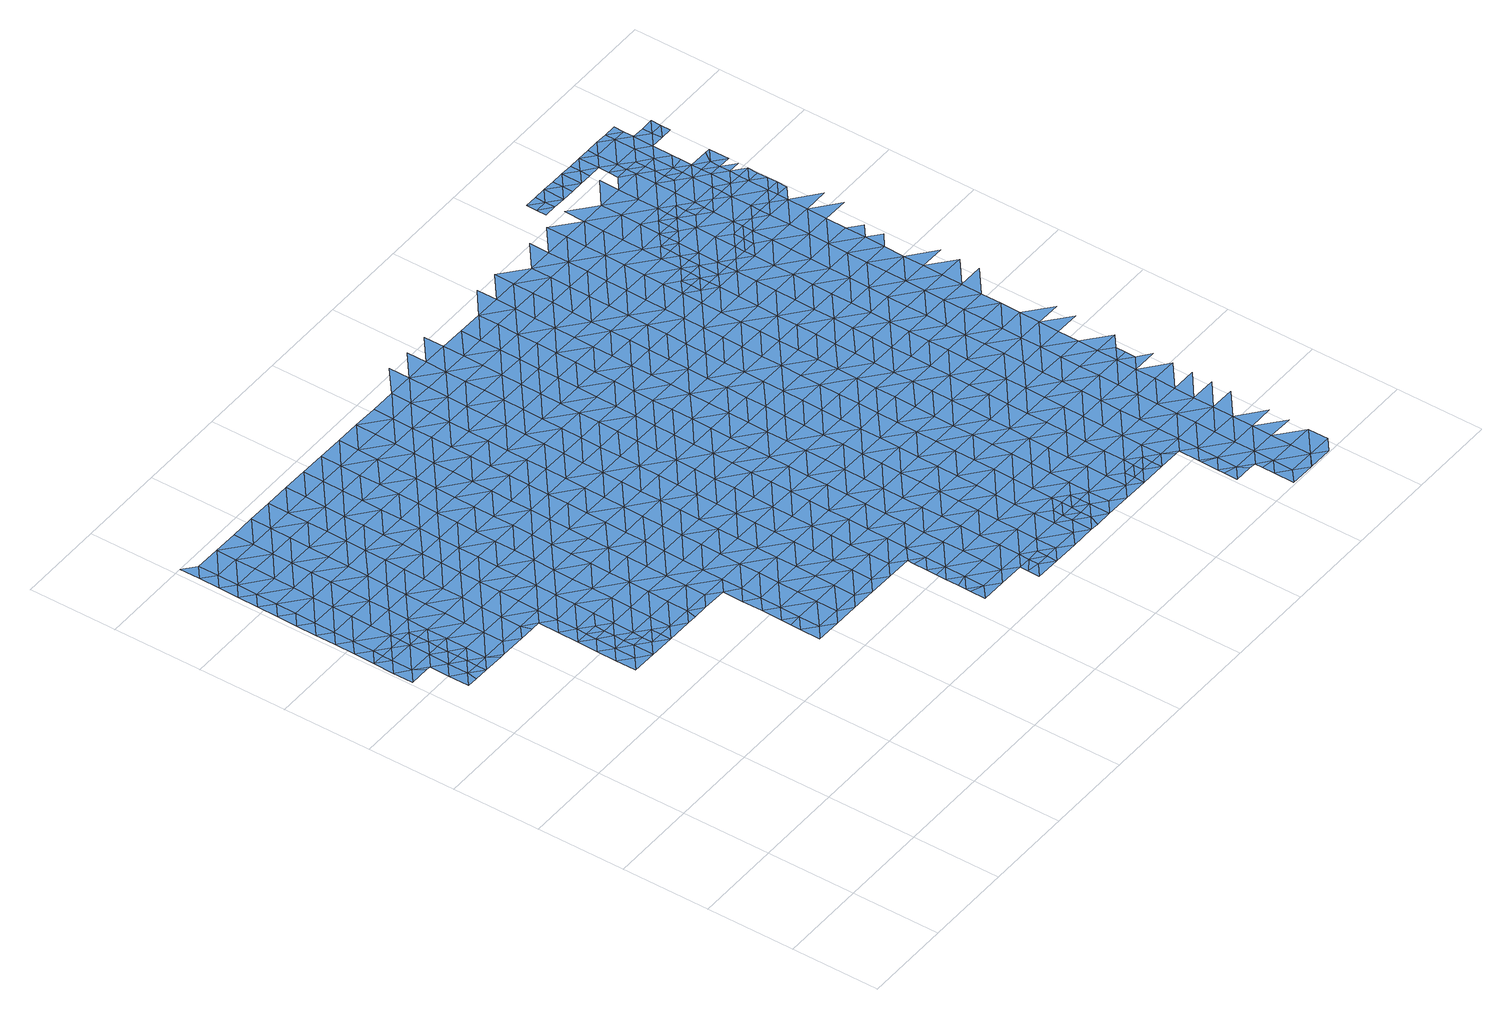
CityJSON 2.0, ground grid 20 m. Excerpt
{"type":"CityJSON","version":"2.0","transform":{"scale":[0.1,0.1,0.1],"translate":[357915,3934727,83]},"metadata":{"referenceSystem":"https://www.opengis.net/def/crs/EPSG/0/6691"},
"CityObjects":{
"waterbody1":{"type":"WaterBody","attributes":{"name":"9","class":"1140","function":"1","WaterBodyRiverFloodingRiskAttribute.description":"5","WaterBodyRiverFloodingRiskAttribute.rankOrg":"2","WaterBodyRiverFloodingRiskAttribute.adminType":"2","WaterBodyRiverFloodingRiskAttribute.scale":"L1"},"geometry":[{"type":"MultiSurface","lod":"1","boundaries":[[[0,1,2]],[[1,3,2]],[[4,0,2]],[[5,0,4]],[[3,6,2]],[[5,7,8]],[[5,4,7]],[[9,4,2]],[[10,11,8]],[[10,8,7]],[[2,6,9]],[[12,13,14]],[[12,15,13]],[[9,16,4]],[[4,17,7]],[[18,11,19]],[[6,20,9]],[[11,10,19]],[[15,21,13]],[[22,23,18]],[[24,25,26]],[[19,22,18]],[[24,14,25]],[[14,13,25]],[[20,27,9]],[[17,4,16]],[[25,28,26]],[[29,19,10]],[[30,13,21]],[[22,31,23]],[[32,26,28]],[[10,7,33]],[[34,32,28]],[[35,23,31]],[[33,7,17]],[[36,25,13]],[[37,16,9]],[[38,13,30]],[[31,39,35]],[[40,34,41]],[[34,28,41]],[[27,40,41]],[[38,36,13]],[[42,35,39]],[[9,27,43]],[[22,19,29]],[[44,17,16]],[[10,33,29]],[[22,45,31]],[[39,46,42]],[[27,41,43]],[[28,25,36]],[[37,9,43]],[[47,42,46]],[[30,48,38]],[[31,49,39]],[[46,50,47]],[[22,29,45]],[[41,28,51]],[[44,16,37]],[[52,47,50]],[[33,17,44]],[[28,36,51]],[[31,45,49]],[[43,41,53]],[[54,36,38]],[[53,41,51]],[[55,37,43]],[[56,38,48]],[[33,44,57]],[[29,33,58]],[[29,59,45]],[[39,49,60]],[[46,39,61]],[[56,54,38]],[[58,33,57]],[[62,51,36]],[[63,43,53]],[[64,44,37]],[[65,56,48]],[[39,60,61]],[[45,66,49]],[[50,46,67]],[[55,43,63]],[[68,53,51]],[[67,46,61]],[[69,57,44]],[[29,58,59]],[[49,70,60]],[[62,36,54]],[[71,72,73]],[[74,56,65]],[[68,63,53]],[[64,37,55]],[[66,70,49]],[[70,61,60]],[[45,59,66]],[[73,75,71]],[[76,54,56]],[[68,51,62]],[[74,76,56]],[[77,55,63]],[[69,44,64]],[[58,57,69]],[[74,72,78]],[[79,80,81]],[[72,71,78]],[[75,82,71]],[[78,76,74]],[[59,58,83]],[[84,62,54]],[[77,63,68]],[[67,61,85]],[[86,64,55]],[[83,58,69]],[[85,61,70]],[[87,80,88]],[[80,79,88]],[[89,86,55]],[[90,54,76]],[[66,59,91]],[[92,68,62]],[[89,55,77]],[[93,69,64]],[[94,87,88]],[[95,87,94]],[[96,67,85]],[[82,95,94]],[[59,83,91]],[[79,97,88]],[[91,98,66]],[[66,99,70]],[[84,54,90]],[[71,82,100]],[[86,93,64]],[[101,76,78]],[[102,77,68]],[[78,71,103]],[[104,83,69]],[[82,94,100]],[[70,105,85]],[[103,71,100]],[[97,106,88]],[[92,62,84]],[[107,90,76]],[[108,109,97]],[[88,110,94]],[[99,105,70]],[[111,89,77]],[[108,112,109]],[[113,91,83]],[[66,98,99]],[[106,110,88]],[[85,114,96]],[[101,78,103]],[[109,106,97]],[[102,68,92]],[[104,69,93]],[[94,115,100]],[[105,114,85]],[[116,86,89]],[[109,112,117]],[[115,103,100]],[[107,76,101]],[[84,90,107]],[[111,77,102]],[[113,83,104]],[[98,91,113]],[[113,118,98]],[[98,119,99]],[[115,94,110]],[[120,101,103]],[[92,84,121]],[[116,89,111]],[[93,86,116]],[[121,84,107]],[[122,109,117]],[[109,123,106]],[[124,102,92]],[[115,120,103]],[[125,122,117]],[[104,93,126]],[[127,107,101]],[[128,92,121]],[[119,98,118]],[[106,129,110]],[[105,99,119]],[[130,111,102]],[[126,93,116]],[[120,131,101]],[[132,113,104]],[[119,133,105]],[[109,122,123]],[[124,92,128]],[[133,134,105]],[[135,116,111]],[[136,104,126]],[[125,137,122]],[[113,138,118]],[[139,120,115]],[[114,105,134]],[[127,101,131]],[[127,140,107]],[[106,123,129]],[[132,104,136]],[[102,124,130]],[[115,110,139]],[[141,126,116]],[[121,107,140]],[[118,142,119]],[[137,143,122]],[[128,121,140]],[[110,129,139]],[[138,113,132]],[[122,144,123]],[[145,124,128]],[[146,147,148]],[[111,130,135]],[[126,141,136]],[[149,150,146]],[[147,151,148]],[[145,130,124]],[[149,146,148]],[[142,118,138]],[[133,119,142]],[[120,139,152]],[[116,135,141]],[[131,120,153]],[[154,132,136]],[[155,150,149]],[[128,140,156]],[[157,143,137]],[[158,159,155]],[[129,123,144]],[[142,160,133]],[[127,131,153]],[[122,143,144]],[[145,128,156]],[[129,161,139]],[[120,152,153]],[[158,155,149]],[[144,161,129]],[[160,162,133]],[[163,135,130]],[[164,136,141]],[[132,154,138]],[[151,165,148]],[[166,167,159]],[[134,133,162]],[[168,169,127]],[[148,170,149]],[[171,152,139]],[[168,127,153]],[[166,159,158]],[[172,130,145]],[[173,141,135]],[[136,164,154]],[[140,127,169]],[[170,158,149]],[[154,174,138]],[[138,175,142]],[[176,157,167]],[[169,177,140]],[[143,178,144]],[[163,130,172]],[[176,167,166]],[[139,161,179]],[[152,180,153]],[[181,165,151]],[[156,140,177]],[[182,161,144]],[[148,165,170]],[[142,183,160]],[[143,157,178]],[[171,180,152]],[[177,184,156]],[[184,172,145]],[[139,179,171]],[[170,185,158]],[[173,135,163]],[[158,186,166]],[[153,180,168]],[[178,182,144]],[[175,138,174]],[[145,156,184]],[[157,176,178]],[[185,186,158]],[[164,141,187]],[[164,188,154]],[[160,189,162]],[[166,190,176]],[[188,174,154]],[[182,191,161]],[[183,142,175]],[[141,173,187]],[[180,192,168]],[[186,190,166]],[[181,193,165]],[[169,168,192]],[[165,194,170]],[[195,173,163]],[[188,164,187]],[[176,196,178]],[[179,161,197]],[[189,160,183]],[[192,198,169]],[[169,199,177]],[[200,175,174]],[[172,184,201]],[[194,185,170]],[[163,172,195]],[[190,196,176]],[[197,161,191]],[[198,199,169]],[[178,196,182]],[[195,172,201]],[[202,200,174]],[[203,184,177]],[[171,179,204]],[[205,193,181]],[[206,183,175]],[[207,186,185]],[[173,208,187]],[[174,188,202]],[[165,193,194]],[[180,171,204]],[[199,203,177]],[[209,191,182]],[[203,201,184]],[[179,197,204]],[[194,207,185]],[[196,210,182]],[[200,206,175]],[[211,173,195]],[[212,189,183]],[[213,214,180]],[[215,197,191]],[[207,216,186]],[[208,173,211]],[[186,217,190]],[[192,214,198]],[[206,212,183]],[[218,195,201]],[[180,204,213]],[[192,180,214]],[[188,219,202]],[[203,220,201]],[[216,217,186]],[[205,221,193]],[[217,196,190]],[[188,187,219]],[[209,215,191]],[[182,210,209]],[[193,222,194]],[[220,218,201]],[[197,223,204]],[[187,208,219]],[[214,224,198]],[[222,207,194]],[[196,225,210]],[[211,195,218]],[[226,208,211]],[[217,225,196]],[[227,221,205]],[[199,198,228]],[[199,229,203]],[[200,230,206]],[[231,216,207]],[[202,219,232]],[[200,202,230]],[[193,221,222]],[[223,197,215]],[[222,231,207]],[[198,224,228]],[[225,233,210]],[[234,220,203]],[[213,204,235]],[[202,232,230]],[[211,218,226]],[[236,215,209]],[[230,237,206]],[[206,238,212]],[[235,204,223]],[[231,239,216]],[[216,240,217]],[[199,228,229]],[[209,210,236]],[[241,218,220]],[[214,213,242]],[[239,240,216]],[[227,243,221]],[[208,226,244]],[[240,225,217]],[[219,208,245]],[[236,210,233]],[[224,214,242]],[[221,246,222]],[[234,241,220]],[[247,223,215]],[[213,235,242]],[[245,208,244]],[[203,229,234]],[[236,248,215]],[[218,241,226]],[[249,250,251]],[[232,252,230]],[[246,231,222]],[[206,237,238]],[[232,219,252]],[[248,247,215]],[[253,229,228]],[[254,235,223]],[[240,255,225]],[[225,256,233]],[[257,249,251]],[[258,250,249]],[[259,260,258]],[[261,243,227]],[[262,244,226]],[[224,242,263]],[[219,245,252]],[[228,224,253]],[[230,264,237]],[[221,243,246]],[[265,239,231]],[[254,242,235]],[[260,259,266]],[[267,236,233]],[[259,258,249]],[[268,262,226]],[[224,263,253]],[[268,226,241]],[[269,270,266]],[[253,271,229]],[[272,265,231]],[[256,267,233]],[[230,252,264]],[[272,231,246]],[[254,223,247]],[[273,240,239]],[[225,255,256]],[[271,274,229]],[[236,267,248]],[[269,266,259]],[[245,244,262]],[[275,263,242]],[[276,270,269]],[[277,252,245]],[[257,278,249]],[[234,229,274]],[[234,279,241]],[[265,273,239]],[[261,280,243]],[[273,255,240]],[[276,281,282]],[[237,264,283]],[[238,237,284]],[[282,281,261]],[[243,285,246]],[[274,279,234]],[[281,276,269]],[[279,268,241]],[[286,242,254]],[[259,249,278]],[[287,245,262]],[[288,264,252]],[[285,272,246]],[[237,283,284]],[[259,289,269]],[[290,291,248]],[[275,242,286]],[[247,291,254]],[[273,292,255]],[[277,245,287]],[[255,293,256]],[[294,278,257]],[[253,295,271]],[[248,267,290]],[[247,248,291]],[[261,281,280]],[[296,262,268]],[[253,263,295]],[[297,283,264]],[[243,280,285]],[[298,265,272]],[[259,278,289]],[[289,299,269]],[[256,293,267]],[[300,296,268]],[[296,287,262]],[[263,275,295]],[[288,252,277]],[[300,268,279]],[[291,301,254]],[[254,302,286]],[[303,280,281]],[[304,298,272]],[[298,273,265]],[[304,272,285]],[[301,302,254]],[[255,292,293]],[[281,269,303]],[[305,290,267]],[[306,275,286]],[[307,271,295]],[[293,308,267]],[[297,264,288]],[[284,283,297]],[[303,269,299]],[[309,277,287]],[[274,271,310]],[[274,311,279]],[[278,312,289]],[[313,291,290]],[[298,314,273]],[[273,315,292]],[[316,309,287]],[[309,288,277]],[[271,307,310]],[[279,311,300]],[[316,287,296]],[[278,294,317]],[[318,319,280]],[[319,304,285]],[[320,284,297]],[[314,315,273]],[[289,312,299]],[[306,286,302]],[[295,275,306]],[[280,303,318]],[[267,308,305]],[[285,280,319]],[[292,321,293]],[[322,307,295]],[[274,310,311]],[[294,323,317]],[[306,324,295]],[[325,297,288]],[[311,326,300]],[[278,317,312]],[[300,327,296]],[[313,328,291]],[[312,329,299]],[[299,330,303]],[[290,305,313]],[[331,325,288]],[[301,291,328]],[[323,332,317]],[[301,333,302]],[[296,327,316]],[[329,330,299]],[[331,288,309]],[[334,320,297]],[[335,336,304]],[[336,314,298]],[[303,330,318]],[[328,333,301]],[[333,306,302]],[[292,315,321]],[[322,295,324]],[[304,319,335]],[[298,304,336]],[[308,293,337]],[[308,338,305]],[[300,326,327]],[[310,307,339]],[[340,312,317]],[[327,341,316]],[[316,342,309]],[[337,293,321]],[[343,317,332]],[[344,345,346]],[[330,347,318]],[[339,307,322]],[[318,348,319]],[[305,338,313]],[[314,349,315]],[[350,346,345]],[[332,344,346]],[[334,297,325]],[[306,351,324]],[[311,310,352]],[[353,349,314]],[[312,340,329]],[[309,354,331]],[[353,314,336]],[[355,351,306]],[[315,349,321]],[[343,332,346]],[[308,337,338]],[[352,310,339]],[[326,311,352]],[[356,322,324]],[[354,325,331]],[[338,357,313]],[[313,358,328]],[[306,333,355]],[[316,341,342]],[[335,319,348]],[[317,343,340]],[[359,330,329]],[[318,347,348]],[[360,336,335]],[[351,356,324]],[[361,337,321]],[[348,362,335]],[[363,339,322]],[[364,343,346]],[[350,364,346]],[[309,342,354]],[[326,352,365]],[[327,326,366]],[[367,329,340]],[[368,361,321]],[[354,369,325]],[[325,370,334]],[[333,328,358]],[[368,321,349]],[[356,363,322]],[[337,361,338]],[[313,357,358]],[[366,326,365]],[[369,370,325]],[[371,352,339]],[[333,372,355]],[[347,330,359]],[[360,335,362]],[[353,336,360]],[[373,340,343]],[[341,327,374]],[[329,367,359]],[[375,349,353]],[[359,376,347]],[[347,377,348]],[[363,371,339]],[[371,365,352]],[[378,333,358]],[[374,327,366]],[[379,364,350]],[[342,341,374]],[[380,351,355]],[[370,381,334]],[[382,373,343]],[[373,367,340]],[[377,362,348]],[[382,343,364]],[[375,368,349]],[[357,338,383]],[[384,353,360]],[[372,380,355]],[[333,378,372]],[[338,361,383]],[[385,366,365]],[[351,386,356]],[[375,353,384]],[[387,359,367]],[[342,374,388]],[[354,342,389]],[[347,376,377]],[[358,357,390]],[[391,360,362]],[[392,382,364]],[[380,386,351]],[[386,363,356]],[[377,393,362]],[[394,385,365]],[[368,395,361]],[[396,370,369]],[[357,383,390]],[[394,365,371]],[[397,374,366]],[[392,364,379]],[[342,388,389]],[[398,367,373]],[[395,383,361]],[[369,354,396]],[[399,400,358]],[[401,384,360]],[[402,371,363]],[[368,375,403]],[[358,390,399]],[[404,382,392]],[[378,358,400]],[[387,367,398]],[[405,388,374]],[[376,359,387]],[[354,389,396]],[[373,382,406]],[[406,382,404]],[[362,393,391]],[[368,403,395]],[[407,390,383]],[[392,379,408]],[[409,394,371]],[[379,410,408]],[[397,366,385]],[[402,363,386]],[[411,412,370]],[[372,378,413]],[[388,405,389]],[[377,376,414]],[[402,409,371]],[[414,376,387]],[[415,393,377]],[[370,396,411]],[[416,392,408]],[[360,391,401]],[[417,383,395]],[[414,418,377]],[[378,400,413]],[[375,384,419]],[[405,374,397]],[[420,396,389]],[[421,385,394]],[[398,373,422]],[[380,372,423]],[[380,424,386]],[[373,406,422]],[[408,410,425]],[[426,387,398]],[[407,383,417]],[[399,390,407]],[[427,416,408]],[[384,401,419]],[[423,372,413]],[[428,421,394]],[[429,400,399]],[[403,375,430]],[[422,406,431]],[[428,394,409]],[[427,408,425]],[[420,389,405]],[[415,377,418]],[[391,393,415]],[[432,398,422]],[[395,403,430]],[[433,414,387]],[[434,401,391]],[[375,419,430]],[[424,380,423]],[[395,435,417]],[[421,436,385]],[[437,438,396]],[[399,407,439]],[[431,440,422]],[[426,398,432]],[[437,396,420]],[[402,386,441]],[[397,385,436]],[[397,442,405]],[[411,396,438]],[[443,391,415]],[[413,400,429]],[[401,434,419]],[[441,444,402]],[[427,425,445]],[[399,439,429]],[[436,442,397]],[[446,423,413]],[[395,430,435]],[[386,424,441]],[[417,447,407]],[[438,448,411]],[[433,387,426]],[[418,414,433]],[[409,402,444]],[[405,449,420]],[[391,443,434]],[[450,422,440]],[[451,427,445]],[[446,424,423]],[[452,427,451]],[[433,453,418]],[[418,454,415]],[[428,409,444]],[[455,413,429]],[[445,425,456]],[[442,449,405]],[[440,452,451]],[[417,435,457]],[[407,458,439]],[[459,421,428]],[[432,422,450]],[[444,460,428]],[[461,426,432]],[[446,413,455]],[[450,440,451]],[[462,441,424]],[[417,457,447]],[[460,459,428]],[[463,429,439]],[[419,434,464]],[[430,419,465]],[[437,420,449]],[[466,451,445]],[[454,418,453]],[[443,415,454]],[[467,432,450]],[[435,430,465]],[[468,433,426]],[[449,469,437]],[[437,470,438]],[[466,445,456]],[[419,464,465]],[[407,447,458]],[[454,471,443]],[[459,472,421]],[[473,455,429]],[[462,424,446]],[[461,432,467]],[[441,474,444]],[[471,475,443]],[[476,450,451]],[[436,421,472]],[[463,439,458]],[[434,475,464]],[[477,435,465]],[[478,474,441]],[[474,460,444]],[[434,443,475]],[[479,466,456]],[[455,473,446]],[[478,441,462]],[[457,435,480]],[[470,437,469]],[[468,426,461]],[[453,433,468]],[[481,451,466]],[[442,436,482]],[[442,483,449]],[[435,477,480]],[[453,484,454]],[[429,463,473]],[[475,485,464]],[[482,483,442]],[[447,457,486]],[[447,487,458]],[[476,451,481]],[[488,459,460]],[[467,450,476]],[[436,472,482]],[[489,461,467]],[[449,490,469]],[[491,481,466]],[[492,493,446]],[[493,478,462]],[[453,468,494]],[[457,480,486]],[[495,488,460]],[[492,446,473]],[[465,464,496]],[[465,497,477]],[[483,490,449]],[[498,466,479]],[[459,488,472]],[[462,446,493]],[[484,453,494]],[[471,454,484]],[[460,474,495]],[[499,467,476]],[[491,466,498]],[[500,468,461]],[[469,501,470]],[[464,485,496]],[[502,480,477]],[[447,486,487]],[[484,503,471]],[[463,504,473]],[[463,458,504]],[[489,467,499]],[[505,482,472]],[[475,471,503]],[[506,476,481]],[[507,481,491]],[[475,508,485]],[[465,496,497]],[[509,510,478]],[[511,486,480]],[[458,487,504]],[[503,508,475]],[[512,505,472]],[[473,513,492]],[[501,469,490]],[[512,472,488]],[[500,461,489]],[[494,468,500]],[[478,493,509]],[[474,478,510]],[[502,477,497]],[[502,511,480]],[[511,487,486]],[[514,496,485]],[[510,515,474]],[[507,491,516]],[[483,482,505]],[[506,481,507]],[[499,476,506]],[[473,504,513]],[[484,494,517]],[[495,474,515]],[[494,500,517]],[[517,518,484]],[[515,519,495]],[[519,512,488]],[[485,508,520]],[[521,522,483]],[[516,523,507]],[[492,513,524]],[[493,492,525]],[[503,484,518]],[[488,495,519]],[[526,499,506]],[[514,485,520]],[[483,505,521]],[[490,483,522]],[[527,513,504]],[[489,499,528]],[[529,487,511]],[[518,530,503]],[[503,531,508]],[[492,524,525]],[[497,496,532]],[[497,533,502]],[[501,490,522]],[[504,487,527]],[[528,499,526]],[[512,534,505]],[[500,489,528]],[[509,493,535]],[[536,523,537]],[[532,496,514]],[[533,511,502]],[[538,507,523]],[[537,539,536]],[[535,493,525]],[[487,529,527]],[[517,500,540]],[[541,501,522]],[[510,509,542]],[[531,503,530]],[[512,519,534]],[[505,543,521]],[[544,545,546]],[[547,529,511]],[[536,539,548]],[[544,549,545]],[[506,507,550]],[[551,552,513]],[[553,514,520]],[[538,523,536]],[[500,528,540]],[[497,532,533]],[[542,509,535]],[[517,554,518]],[[520,508,555]],[[556,543,505]],[[533,547,511]],[[557,501,541]],[[550,507,538]],[[526,506,550]],[[549,558,545]],[[513,527,551]],[[556,505,534]],[[524,513,552]],[[515,510,559]],[[548,560,536]],[[555,508,531]],[[561,562,563]],[[561,546,562]],[[552,564,524]],[[517,540,565]],[[559,510,542]],[[518,566,530]],[[546,545,562]],[[519,515,559]],[[567,538,536]],[[568,560,563]],[[519,569,534]],[[558,570,545]],[[525,524,564]],[[554,517,565]],[[553,520,555]],[[532,514,553]],[[522,521,571]],[[567,536,560]],[[527,529,572]],[[573,574,575]],[[526,550,576]],[[528,526,577]],[[564,578,525]],[[572,529,547]],[[563,562,568]],[[579,580,573]],[[581,562,545]],[[571,521,543]],[[571,582,522]],[[570,581,545]],[[572,583,527]],[[527,584,551]],[[577,526,576]],[[535,525,578]],[[568,567,560]],[[566,518,554]],[[531,530,566]],[[519,559,569]],[[580,579,570]],[[533,532,585]],[[541,522,582]],[[583,584,527]],[[540,528,586]],[[575,574,587]],[[573,575,579]],[[578,588,535]],[[533,589,547]],[[588,559,542]],[[566,590,531]],[[532,553,585]],[[550,538,591]],[[579,581,570]],[[551,592,552]],[[586,528,577]],[[593,543,556]],[[565,540,586]],[[542,535,588]],[[591,538,567]],[[534,569,594]],[[556,534,595]],[[584,592,551]],[[565,596,554]],[[597,569,559]],[[598,579,575]],[[555,531,599]],[[568,562,600]],[[533,585,589]],[[601,541,582]],[[547,602,572]],[[534,594,595]],[[600,562,581]],[[552,603,564]],[[604,571,543]],[[598,575,587]],[[599,531,590]],[[553,555,599]],[[550,591,605]],[[576,550,606]],[[592,603,552]],[[603,578,564]],[[565,586,607]],[[608,598,587]],[[554,609,566]],[[593,556,595]],[[547,589,610]],[[572,611,583]],[[606,550,605]],[[596,565,607]],[[571,604,582]],[[559,588,597]],[[609,590,566]],[[585,553,612]],[[568,600,613]],[[567,568,614]],[[602,611,572]],[[612,553,599]],[[577,576,615]],[[616,589,585]],[[547,610,602]],[[617,618,569]],[[581,579,619]],[[612,620,585]],[[614,568,613]],[[621,601,582]],[[619,579,598]],[[583,622,584]],[[615,576,606]],[[543,593,604]],[[603,623,578]],[[578,624,588]],[[609,554,596]],[[569,597,617]],[[594,569,618]],[[620,616,585]],[[591,567,625]],[[586,577,626]],[[598,608,627]],[[623,624,578]],[[628,610,589]],[[618,629,594]],[[625,567,614]],[[605,591,625]],[[584,630,592]],[[626,577,615]],[[607,586,626]],[[621,582,604]],[[588,631,597]],[[599,590,632]],[[595,594,629]],[[581,619,633]],[[600,581,634]],[[635,612,599]],[[626,636,607]],[[624,631,588]],[[590,609,632]],[[583,611,622]],[[629,637,595]],[[634,581,633]],[[592,630,603]],[[638,619,598]],[[596,607,636]],[[597,639,617]],[[593,595,637]],[[613,600,640]],[[628,589,616]],[[605,625,641]],[[606,605,642]],[[636,643,596]],[[596,644,609]],[[631,639,597]],[[645,638,598]],[[599,632,646]],[[584,622,630]],[[640,600,634]],[[598,627,645]],[[603,647,623]],[[602,610,648]],[[642,605,641]],[[615,606,642]],[[630,647,603]],[[604,649,621]],[[617,650,618]],[[635,599,646]],[[604,593,649]],[[614,613,651]],[[648,610,628]],[[639,650,617]],[[633,619,638]],[[620,612,652]],[[651,613,640]],[[625,614,651]],[[611,602,653]],[[593,637,649]],[[647,654,623]],[[623,655,624]],[[644,596,643]],[[644,656,609]],[[618,657,629]],[[652,658,620]],[[622,611,653]],[[659,630,622]],[[615,642,660]],[[624,661,631]],[[612,635,652]],[[626,615,662]],[[663,628,616]],[[602,648,653]],[[632,609,656]],[[650,657,618]],[[634,633,664]],[[616,620,658]],[[641,625,665]],[[662,615,660]],[[666,637,629]],[[636,626,662]],[[646,632,656]],[[661,667,631]],[[621,649,668]],[[625,651,665]],[[669,635,646]],[[667,670,631]],[[631,670,639]],[[662,671,636]],[[636,672,643]],[[624,655,661]],[[657,666,629]],[[673,647,630]],[[666,649,637]],[[640,634,674]],[[623,654,655]],[[675,621,668]],[[622,653,659]],[[659,676,630]],[[663,616,658]],[[648,628,663]],[[641,665,677]],[[642,641,678]],[[635,669,652]],[[648,679,653]],[[646,656,680]],[[670,681,639]],[[682,654,647]],[[678,641,677]],[[639,681,650]],[[672,636,671]],[[683,668,649]],[[684,661,655]],[[672,685,643]],[[669,646,680]],[[651,640,686]],[[660,642,687]],[[673,630,676]],[[652,688,658]],[[679,648,663]],[[644,643,685]],[[689,659,653]],[[690,683,649]],[[687,642,678]],[[650,691,657]],[[692,681,670]],[[690,649,666]],[[685,693,644]],[[681,691,650]],[[655,694,684]],[[695,663,658]],[[665,651,696]],[[697,689,653]],[[656,693,680]],[[688,652,669]],[[662,660,698]],[[682,647,673]],[[656,644,693]],[[683,699,668]],[[653,679,697]],[[698,660,687]],[[657,700,666]],[[671,662,698]],[[701,672,671]],[[655,654,702]],[[691,700,657]],[[677,665,703]],[[689,704,659]],[[695,658,688]],[[698,701,671]],[[692,705,681]],[[654,682,702]],[[663,706,679]],[[694,655,702]],[[676,659,704]],[[707,685,672]],[[669,680,708]],[[700,709,666]],[[705,710,681]],[[666,711,690]],[[712,691,681]],[[678,677,713]],[[714,688,669]],[[715,682,673]],[[710,712,681]],[[680,693,708]],[[709,711,666]],[[663,695,716]],[[687,717,698]],[[679,718,697]],[[687,678,713]],[[673,676,715]],[[719,694,702]],[[690,720,683]],[[706,663,716]],[[721,669,708]],[[715,676,704]],[[722,723,691]],[[672,701,707]],[[691,723,700]],[[724,701,698]],[[725,689,697]],[[722,691,712]],[[711,720,690]],[[682,726,702]],[[720,699,683]],[[727,724,698]],[[687,728,717]],[[729,730,685]],[[698,717,727]],[[702,731,719]],[[714,669,721]],[[718,679,706]],[[725,704,689]],[[685,707,729]],[[693,685,730]],[[726,682,715]],[[695,688,732]],[[723,733,700]],[[734,731,702]],[[735,707,701]],[[700,736,709]],[[732,737,695]],[[737,706,716]],[[738,721,708]],[[739,715,704]],[[688,714,732]],[[735,701,724]],[[697,718,725]],[[708,693,740]],[[716,695,737]],[[725,739,704]],[[702,726,734]],[[693,730,740]],[[733,723,741]],[[736,700,733]],[[737,742,706]],[[711,743,720]],[[744,731,734]],[[745,730,729]],[[738,708,740]],[[714,721,738]],[[711,709,743]],[[718,706,742]],[[726,715,746]],[[747,725,718]],[[741,748,733]],[[749,734,726]],[[750,751,720]],[[715,739,746]],[[709,736,743]],[[734,752,744]],[[732,714,753]],[[754,736,733]],[[730,755,740]],[[753,714,738]],[[756,749,726]],[[732,757,737]],[[758,754,733]],[[759,739,725]],[[733,748,758]],[[718,742,760]],[[749,752,734]],[[726,746,756]],[[750,720,743]],[[757,732,753]],[[718,760,747]],[[761,743,736]],[[739,762,746]],[[761,736,754]],[[742,737,763]],[[759,762,739]],[[763,737,757]],[[725,747,759]],[[764,750,743]],[[749,765,752]],[[766,752,765]],[[767,768,742]],[[768,747,760]],[[769,757,753]],[[761,754,770]],[[771,766,772]],[[742,763,767]],[[760,742,768]],[[772,766,765]],[[756,746,773]],[[743,761,764]],[[749,756,773]],[[774,763,757]],[[747,775,759]],[[770,776,761]],[[746,762,773]],[[777,778,750]],[[768,775,747]],[[777,750,764]],[[773,779,749]],[[780,772,765]],[[781,782,783]],[[765,749,779]],[[763,774,767]],[[776,784,761]],[[761,785,764]],[[762,759,786]],[[776,782,787]],[[765,788,780]],[[767,789,768]],[[784,785,761]],[[790,773,762]],[[782,781,787]],[[759,775,786]],[[787,784,776]],[[765,779,788]],[[781,791,787]],[[792,762,786]],[[785,793,764]],[[773,794,779]],[[795,786,775]],[[796,780,788]],[[777,764,793]],[[762,792,790]],[[777,793,797]],[[798,784,787]],[[799,787,791]],[[794,773,790]],[[792,786,800]],[[796,788,801]],[[802,801,788]],[[785,784,803]],[[788,779,802]],[[804,797,793]],[[803,805,785]],[[802,779,794]],[[805,806,785]],[[785,806,793]],[[791,807,799]],[[787,799,798]],[[803,784,798]],[[808,804,793]],[[806,808,793]],[[809,794,790]],[[807,810,799]],[[808,811,804]],[[812,801,802]],[[813,803,798]],[[814,802,794]],[[799,815,798]],[[815,799,810]],[[816,812,802]],[[817,818,798]],[[798,815,817]],[[813,798,818]],[[810,819,815]],[[810,820,819]],[[821,815,819]],[[820,822,819]],[[821,819,823]]]}]},
"waterbody2":{"type":"WaterBody","attributes":{"name":"9","class":"1140","function":"1","WaterBodyRiverFloodingRiskAttribute.description":"5","WaterBodyRiverFloodingRiskAttribute.rankOrg":"1","WaterBodyRiverFloodingRiskAttribute.adminType":"2","WaterBodyRiverFloodingRiskAttribute.scale":"L1"},"geometry":[{"type":"MultiSurface","lod":"1","boundaries":[[[824,825,826]],[[824,826,34]],[[824,34,40]],[[827,12,14]],[[828,827,829]],[[15,12,827]],[[15,827,828]],[[20,824,27]],[[20,6,824]],[[3,830,6]],[[1,831,830]],[[825,830,831]],[[830,825,824]],[[3,1,830]],[[831,832,825]],[[833,825,832]],[[834,825,833]],[[26,32,826]],[[830,824,6]],[[825,834,826]],[[32,34,826]],[[40,27,824]],[[835,829,827]],[[14,836,827]],[[836,835,827]],[[834,835,836]],[[826,834,836]],[[836,26,826]],[[836,24,26]],[[24,836,14]]]}]},
"waterbody3":{"type":"WaterBody","attributes":{"name":"9","class":"1140","function":"1","WaterBodyRiverFloodingRiskAttribute.description":"5","WaterBodyRiverFloodingRiskAttribute.rankOrg":"1","WaterBodyRiverFloodingRiskAttribute.adminType":"2","WaterBodyRiverFloodingRiskAttribute.scale":"L1"},"geometry":[{"type":"MultiSurface","lod":"1","boundaries":[[[837,838,839]],[[97,79,840]],[[108,97,840]],[[112,108,840]],[[841,112,840]],[[95,842,87]],[[73,843,842]],[[843,844,842]],[[842,844,87]],[[80,87,844]],[[837,839,844]],[[81,844,839]],[[81,839,841]],[[838,841,839]],[[843,837,844]],[[81,80,844]],[[840,81,841]],[[79,81,840]],[[75,95,82]],[[95,75,842]],[[75,73,842]]]}]},
"waterbody4":{"type":"WaterBody","attributes":{"name":"9","class":"1140","function":"1","WaterBodyRiverFloodingRiskAttribute.description":"5","WaterBodyRiverFloodingRiskAttribute.rankOrg":"1","WaterBodyRiverFloodingRiskAttribute.adminType":"2","WaterBodyRiverFloodingRiskAttribute.scale":"L1"},"geometry":[{"type":"MultiSurface","lod":"1","boundaries":[[[845,846,847]],[[847,323,294]],[[323,847,846]],[[323,846,344]],[[332,323,344]],[[846,845,345]],[[344,846,345]]]}]},
"waterbody5":{"type":"WaterBody","attributes":{"name":"9","class":"1140","function":"1","WaterBodyRiverFloodingRiskAttribute.description":"5","WaterBodyRiverFloodingRiskAttribute.rankOrg":"1","WaterBodyRiverFloodingRiskAttribute.adminType":"2","WaterBodyRiverFloodingRiskAttribute.scale":"L1"},"geometry":[{"type":"MultiSurface","lod":"1","boundaries":[[[406,404,431]],[[404,392,416]],[[431,404,848]],[[440,431,848]],[[440,848,452]],[[416,427,848]],[[452,848,427]],[[404,416,848]]]}]},
"waterbody6":{"type":"WaterBody","attributes":{"name":"9","class":"1140","function":"1","WaterBodyRiverFloodingRiskAttribute.description":"5","WaterBodyRiverFloodingRiskAttribute.rankOrg":"1","WaterBodyRiverFloodingRiskAttribute.adminType":"2","WaterBodyRiverFloodingRiskAttribute.scale":"L1"},"geometry":[{"type":"MultiSurface","lod":"1","boundaries":[[[539,849,479]],[[537,849,539]],[[523,849,537]],[[523,516,849]],[[516,491,498]],[[498,479,849]],[[516,498,849]]]}]},
"waterbody7":{"type":"WaterBody","attributes":{"name":"9","class":"1140","function":"1","WaterBodyRiverFloodingRiskAttribute.description":"5","WaterBodyRiverFloodingRiskAttribute.rankOrg":"1","WaterBodyRiverFloodingRiskAttribute.adminType":"2","WaterBodyRiverFloodingRiskAttribute.scale":"L1"},"geometry":[{"type":"MultiSurface","lod":"1","boundaries":[[[741,723,850]],[[722,850,723]],[[722,712,850]],[[710,705,851]],[[852,851,705]],[[853,851,852]],[[853,854,851]],[[854,853,855]],[[771,855,853]],[[855,771,772]],[[766,771,856]],[[744,766,856]],[[752,766,744]],[[684,694,857]],[[694,705,857]],[[684,857,661]],[[667,661,857]],[[810,807,858]],[[807,791,858]],[[859,858,791]],[[859,855,858]],[[855,860,858]],[[860,855,780]],[[780,796,860]],[[782,776,861]],[[776,770,861]],[[783,861,854]],[[859,783,854]],[[862,863,864]],[[858,864,863]],[[791,781,859]],[[858,860,864]],[[796,801,860]],[[812,864,801]],[[860,801,864]],[[781,783,859]],[[812,865,864]],[[822,820,863]],[[820,810,863]],[[866,822,863]],[[862,866,863]],[[748,854,861]],[[858,863,810]],[[770,754,861]],[[754,758,861]],[[741,850,748]],[[782,861,783]],[[865,862,864]],[[852,694,719]],[[865,812,816]],[[667,857,670]],[[719,731,852]],[[731,856,852]],[[744,856,731]],[[772,780,855]],[[856,771,853]],[[855,859,854]],[[850,851,854]],[[853,852,856]],[[852,705,694]],[[851,712,710]],[[857,705,692]],[[692,670,857]],[[850,712,851]],[[850,854,748]],[[758,748,861]]]}]},
"waterbody8":{"type":"WaterBody","attributes":{"name":"9","class":"1140","function":"1","WaterBodyRiverFloodingRiskAttribute.description":"5","WaterBodyRiverFloodingRiskAttribute.rankOrg":"1","WaterBodyRiverFloodingRiskAttribute.adminType":"2","WaterBodyRiverFloodingRiskAttribute.scale":"L1"},"geometry":[{"type":"MultiSurface","lod":"1","boundaries":[[[867,868,869]],[[870,871,872]],[[873,872,871]],[[874,872,873]],[[872,874,875]],[[875,874,876]],[[808,877,811]],[[797,804,878]],[[879,880,881]],[[882,883,880]],[[869,883,884]],[[869,885,867]],[[886,885,887]],[[888,889,890]],[[887,891,886]],[[878,892,881]],[[871,893,873]],[[893,871,894]],[[895,894,871]],[[875,896,872]],[[895,897,894]],[[891,898,886]],[[889,886,898]],[[888,886,889]],[[888,885,886]],[[881,899,879]],[[868,883,869]],[[883,868,880]],[[868,900,880]],[[900,881,880]],[[804,811,892]],[[811,893,892]],[[877,893,811]],[[877,873,893]],[[901,873,877]],[[902,903,901]],[[818,903,902]],[[904,899,905]],[[880,879,882]],[[884,887,869]],[[887,885,869]],[[902,813,818]],[[805,813,902]],[[805,803,813]],[[805,902,806]],[[902,877,806]],[[808,806,877]],[[902,901,877]],[[894,892,893]],[[904,879,899]],[[878,804,892]],[[899,881,892]],[[899,892,894]],[[899,894,905]],[[897,905,894]],[[897,895,906]],[[896,870,872]]]}]},
"waterbody9":{"type":"WaterBody","attributes":{"name":"9","class":"1140","function":"1","WaterBodyRiverFloodingRiskAttribute.description":"5","WaterBodyRiverFloodingRiskAttribute.rankOrg":"1","WaterBodyRiverFloodingRiskAttribute.adminType":"2","WaterBodyRiverFloodingRiskAttribute.scale":"L1"},"geometry":[{"type":"MultiSurface","lod":"1","boundaries":[[[907,908,909]],[[910,909,908]],[[818,817,908]],[[817,821,908]],[[815,821,817]],[[821,910,908]],[[907,818,908]]]}]}
},
"vertices":[
[10,1184,3],[9,1138,3],[38,1160,3],[37,1137,3],[38,1207,3],[11,1230,3],[66,1137,3],[39,1253,3],[11,1276,3],[94,1159,3],[40,1299,3],[12,1323,3],[120,974,3],[148,974,3],[120,997,3],[119,951,3],[95,1206,3],[96,1252,3],[13,1369,3],[41,1345,3],[94,1136,3],[167,950,3],[41,1391,3],[13,1415,3],[121,1020,3],[149,1020,3],[121,1043,3],[122,1136,3],[150,1066,3],[97,1344,3],[176,950,3],[42,1438,3],[121,1067,3],[97,1298,3],[122,1090,3],[14,1461,3],[206,1019,3],[152,1205,3],[205,973,3],[43,1484,3],[122,1113,3],[150,1112,3],[15,1507,3],[151,1159,3],[153,1251,3],[98,1391,3],[44,1530,3],[16,1554,3],[233,949,3],[99,1437,3],[44,1576,3],[206,1065,3],[16,1600,3],[207,1111,3],[262,1018,3],[208,1204,3],[261,972,3],[153,1297,3],[154,1343,3],[155,1390,3],[100,1483,3],[100,1529,3],[263,1064,3],[208,1158,3],[209,1250,3],[268,949,3],[155,1436,3],[101,1575,3],[264,1111,3],[210,1296,3],[156,1482,3],[317,879,3],[289,902,3],[288,856,3],[289,948,3],[316,855,3],[318,971,3],[264,1157,3],[317,925,3],[371,762,3],[343,786,3],[343,763,3],[345,855,3],[211,1342,3],[320,1063,3],[157,1528,3],[266,1249,3],[344,809,3],[372,785,3],[265,1203,3],[319,1017,3],[211,1389,3],[320,1110,3],[267,1295,3],[373,831,3],[344,832,3],[158,1574,3],[400,762,3],[212,1435,3],[213,1481,3],[373,878,3],[375,970,3],[321,1156,3],[374,924,3],[267,1342,3],[214,1527,3],[428,784,3],[375,1016,3],[399,739,3],[428,738,3],[429,831,3],[322,1202,3],[399,715,3],[268,1388,3],[214,1574,3],[430,877,3],[323,1248,3],[456,715,3],[269,1434,3],[270,1480,3],[431,923,3],[376,1062,3],[484,737,3],[485,783,3],[378,1155,3],[479,714,3],[323,1294,3],[432,1015,3],[377,1109,3],[486,830,3],[378,1201,3],[431,969,3],[325,1387,3],[270,1526,3],[271,1573,3],[379,1247,3],[324,1341,3],[512,714,3],[325,1433,3],[487,876,3],[433,1062,3],[380,1294,3],[326,1479,3],[541,736,3],[542,782,3],[434,1154,3],[566,528,3],[565,482,3],[594,504,3],[595,551,3],[566,550,3],[622,481,3],[487,922,3],[488,968,3],[381,1386,3],[567,574,3],[434,1108,3],[569,713,3],[595,597,3],[568,620,3],[327,1526,3],[543,829,3],[328,1572,3],[436,1246,3],[381,1340,3],[651,503,3],[596,643,3],[568,667,3],[489,1014,3],[490,1061,3],[651,550,3],[544,921,3],[435,1200,3],[437,1293,3],[382,1432,3],[383,1478,3],[597,689,3],[490,1107,3],[598,735,3],[543,875,3],[545,967,3],[679,480,3],[598,782,3],[384,1525,3],[491,1153,3],[652,596,3],[653,642,3],[437,1339,3],[438,1385,3],[384,1571,3],[654,688,3],[599,828,3],[545,1014,3],[707,502,3],[708,549,3],[492,1246,3],[654,734,3],[600,874,3],[546,1060,3],[547,1106,3],[439,1478,3],[492,1199,3],[439,1431,3],[548,1152,3],[601,920,3],[735,479,3],[440,1524,3],[709,595,3],[494,1338,3],[656,827,3],[655,781,3],[493,1292,3],[441,1570,3],[601,966,3],[602,1013,3],[657,873,3],[710,641,3],[710,687,3],[549,1245,3],[495,1384,3],[548,1198,3],[764,502,3],[765,548,3],[657,919,3],[603,1059,3],[711,734,3],[550,1291,3],[792,478,3],[604,1105,3],[604,1151,3],[496,1477,3],[765,594,3],[495,1430,3],[712,780,3],[605,1198,3],[658,966,3],[712,826,3],[497,1523,3],[498,1569,3],[766,640,3],[767,686,3],[606,1244,3],[659,1012,3],[821,501,3],[551,1337,3],[551,1383,3],[821,547,3],[714,918,3],[713,872,3],[874,315,3],[846,326,3],[846,292,3],[552,1430,3],[660,1104,3],[715,965,3],[768,733,3],[768,779,3],[902,291,3],[846,338,3],[875,361,3],[847,355,3],[849,477,3],[607,1336,3],[660,1058,3],[553,1476,3],[823,639,3],[847,385,3],[769,825,3],[607,1290,3],[876,407,3],[848,407,3],[661,1150,3],[822,593,3],[824,686,3],[662,1197,3],[716,1057,3],[848,431,3],[609,1429,3],[931,314,3],[662,1243,3],[877,500,3],[877,454,3],[848,460,3],[554,1522,3],[554,1568,3],[878,546,3],[715,1011,3],[608,1382,3],[609,1475,3],[932,360,3],[770,871,3],[771,918,3],[824,732,3],[825,778,3],[959,290,3],[717,1103,3],[664,1335,3],[610,1521,3],[880,638,3],[933,406,3],[663,1289,3],[771,964,3],[772,1010,3],[933,453,3],[879,592,3],[827,870,3],[773,1056,3],[718,1150,3],[826,824,3],[665,1428,3],[718,1196,3],[719,1242,3],[988,359,3],[827,917,3],[880,685,3],[881,731,3],[665,1382,3],[988,313,3],[934,499,3],[935,545,3],[611,1567,3],[882,777,3],[774,1149,3],[987,290,3],[774,1102,3],[667,1520,3],[720,1288,3],[721,1334,3],[828,963,3],[989,406,3],[990,452,3],[666,1474,3],[1016,290,3],[829,1009,3],[668,1566,3],[935,591,3],[936,638,3],[882,823,3],[883,870,3],[775,1195,3],[1045,358,3],[721,1381,3],[722,1427,3],[1044,312,3],[1015,266,3],[1015,243,3],[1044,266,3],[991,498,3],[991,544,3],[938,730,3],[1072,242,3],[830,1102,3],[776,1241,3],[937,684,3],[723,1473,3],[829,1055,3],[831,1148,3],[884,916,3],[885,962,3],[1047,451,3],[993,637,3],[939,822,3],[992,590,3],[832,1194,3],[1100,265,3],[776,1287,3],[777,1333,3],[1046,405,3],[938,776,3],[724,1519,3],[724,1565,3],[832,1240,3],[886,1054,3],[1102,358,3],[778,1380,3],[994,729,3],[1047,497,3],[1048,543,3],[885,1008,3],[1128,242,3],[887,1101,3],[725,1612,3],[1101,311,3],[940,869,3],[994,683,3],[834,1333,3],[888,1147,3],[1103,450,3],[779,1426,3],[779,1472,3],[941,915,3],[1049,636,3],[1129,288,3],[1049,590,3],[833,1286,3],[996,822,3],[780,1518,3],[835,1379,3],[1102,404,3],[941,961,3],[942,1007,3],[1050,682,3],[888,1193,3],[995,775,3],[1129,311,3],[835,1425,3],[1130,334,3],[997,914,3],[1157,264,3],[889,1239,3],[1147,241,3],[781,1565,3],[782,1611,3],[943,1053,3],[1104,496,3],[1105,589,3],[1157,287,3],[997,868,3],[1105,542,3],[1051,728,3],[836,1471,3],[891,1332,3],[1158,357,3],[944,1100,3],[944,1146,3],[1185,241,3],[1160,449,3],[1186,287,3],[890,1285,3],[999,1006,3],[1052,774,3],[1158,334,3],[1159,403,3],[1161,495,3],[1107,681,3],[1052,821,3],[891,1378,3],[837,1517,3],[838,1564,3],[998,960,3],[1186,333,3],[945,1192,3],[892,1424,3],[1106,635,3],[946,1238,3],[1214,263,3],[1000,1099,3],[1054,913,3],[838,1610,3],[893,1470,3],[1215,356,3],[1214,310,3],[1186,310,3],[1161,542,3],[1162,588,3],[999,1053,3],[1242,240,3],[1053,867,3],[1055,959,3],[947,1331,3],[946,1285,3],[1217,448,3],[1001,1145,3],[1055,1005,3],[1108,727,3],[1108,773,3],[1270,262,3],[1216,402,3],[1217,494,3],[893,1517,3],[894,1563,3],[1163,634,3],[948,1377,3],[1056,1052,3],[1002,1237,3],[1164,680,3],[1272,355,3],[1109,820,3],[1002,1191,3],[1298,239,3],[1110,866,3],[1271,309,3],[949,1423,3],[949,1469,3],[1219,587,3],[1164,726,3],[1111,912,3],[1111,958,3],[1004,1330,3],[1273,447,3],[950,1516,3],[1299,285,3],[1057,1098,3],[1058,1144,3],[1218,541,3],[1003,1284,3],[1165,773,3],[1166,819,3],[1299,262,3],[1272,401,3],[1274,493,3],[951,1562,3],[1166,865,3],[1219,633,3],[1112,1005,3],[1005,1422,3],[1328,354,3],[1328,308,3],[1220,679,3],[1058,1190,3],[1059,1237,3],[1167,911,3],[1005,1376,3],[1113,1051,3],[1222,772,3],[1060,1283,3],[1327,285,3],[1275,540,3],[1275,586,3],[1061,1329,3],[1221,725,3],[1006,1469,3],[1007,1515,3],[1356,284,3],[1113,1097,3],[1114,1143,3],[1329,400,3],[1169,1004,3],[1330,446,3],[1168,957,3],[1276,632,3],[1277,678,3],[1222,818,3],[1223,864,3],[1061,1375,3],[1115,1189,3],[1384,261,3],[1355,261,3],[1384,307,3],[1355,238,3],[1331,493,3],[1008,1561,3],[1116,1236,3],[1063,1468,3],[1410,130,3],[1438,121,3],[1410,145,3],[1224,910,3],[1402,237,3],[1409,98,3],[1385,353,3],[1169,1050,3],[1170,1096,3],[1278,771,3],[1332,585,3],[1278,725,3],[1062,1421,3],[1008,1607,3],[1450,98,3],[1116,1282,3],[1412,237,3],[1411,183,3],[1439,167,3],[1411,191,3],[1171,1142,3],[1331,539,3],[1333,631,3],[1440,260,3],[1439,213,3],[1117,1328,3],[1466,97,3],[1063,1514,3],[1225,957,3],[1465,51,3],[1465,5,3],[1493,28,3],[1386,399,3],[1386,445,3],[1172,1189,3],[1494,74,3],[1466,79,3],[1495,120,3],[1064,1560,3],[1225,1003,3],[1226,1049,3],[1279,817,3],[1387,492,3],[1521,4,3],[1172,1235,3],[1280,863,3],[1334,677,3],[1441,306,3],[1227,1095,3],[1119,1467,3],[1118,1374,3],[1119,1421,3],[1389,584,3],[1173,1281,3],[1550,27,3],[1334,724,3],[1495,166,3],[1065,1606,3],[1281,956,3],[1228,1141,3],[1120,1513,3],[1442,352,3],[1442,398,3],[1388,538,3],[1523,4,3],[1389,630,3],[1281,909,3],[1282,1002,3],[1335,770,3],[1496,213,3],[1497,259,3],[1443,445,3],[1336,862,3],[1174,1327,3],[1175,1373,3],[1551,73,3],[1336,816,3],[1121,1559,3],[1283,1048,3],[1228,1188,3],[1229,1234,3],[1498,305,3],[1444,491,3],[1578,3,3],[1337,909,3],[1175,1420,3],[1283,1094,3],[1230,1280,3],[1390,677,3],[1551,119,3],[1552,165,3],[1392,769,3],[1445,537,3],[1176,1466,3],[1607,72,3],[1230,1326,3],[1553,212,3],[1498,351,3],[1499,397,3],[1445,583,3],[1446,629,3],[1607,26,3],[1391,723,3],[1284,1141,3],[1338,955,3],[1177,1512,3],[1231,1372,3],[1554,258,3],[1392,815,3],[1339,1001,3],[1285,1187,3],[1286,1233,3],[1447,676,3],[1232,1419,3],[1393,861,3],[1339,1047,3],[1500,444,3],[1258,1257,3],[1501,490,3],[1394,908,3],[1608,118,3],[1554,304,3],[1233,1465,3],[1258,1280,3],[1177,1558,3],[1448,768,3],[1258,1303,3],[1501,536,3],[1502,582,3],[1341,1140,3],[1609,165,3],[1178,1604,3],[1340,1093,3],[1555,350,3],[1556,397,3],[1395,954,3],[1448,722,3],[1287,1325,3],[1342,1186,3],[1234,1557,3],[1286,1256,3],[1503,629,3],[1610,257,3],[1556,443,3],[1449,814,3],[1396,1046,3],[1233,1511,3],[1288,1372,3],[1287,1302,3],[1503,675,3],[1314,1256,3],[1450,861,3],[1611,303,3],[1395,1000,3],[1557,489,3],[1235,1604,3],[1289,1418,3],[1558,535,3],[1342,1232,3],[1612,349,3],[1397,1092,3],[1315,1302,3],[1451,953,3],[1559,581,3],[1504,721,3],[1289,1464,3],[1315,1325,3],[1290,1510,3],[1316,1348,3],[1612,396,3],[1506,813,3],[1398,1139,3],[1450,907,3],[1585,465,3],[1452,999,3],[1343,1255,3],[1291,1556,3],[1505,767,3],[1316,1371,3],[1317,1394,3],[1586,512,3],[1453,1045,3],[1398,1185,3],[1586,489,3],[1613,442,3],[1559,628,3],[1560,674,3],[1371,1255,3],[1506,860,3],[1345,1417,3],[1399,1231,3],[1615,534,3],[1346,1463,3],[1507,906,3],[1562,766,3],[1453,1092,3],[1561,720,3],[1345,1394,3],[1508,952,3],[1347,1509,3],[1399,1254,3],[1616,627,3],[1454,1138,3],[1509,1044,3],[1373,1393,3],[1456,1230,3],[1347,1556,3],[1292,1603,3],[1428,1254,3],[1562,812,3],[1374,1440,3],[1617,673,3],[1455,1184,3],[1563,859,3],[1374,1416,3],[1510,1091,3],[1509,998,3],[1403,1462,3],[1511,1137,3],[1564,905,3],[1403,1508,3],[1456,1276,3],[1428,1277,3],[1565,951,3],[1565,997,3],[1620,858,3],[1402,1439,3],[1428,1300,3],[1457,1300,3],[1512,1183,3],[1620,904,3],[1566,1044,3],[1431,1439,3],[1404,1555,3],[1405,1601,3],[1512,1229,3],[1485,1299,3],[1458,1392,3],[1430,1416,3],[1430,1392,3],[1459,1461,3],[1460,1508,3],[1567,1090,3],[1459,1415,3],[1513,1276,3],[1621,950,3],[1568,1182,3],[1487,1392,3],[1567,1136,3],[1461,1554,3],[1569,1228,3],[1595,1066,3],[1513,1299,3],[1433,1577,3],[1516,1460,3],[1515,1414,3],[1595,1112,3],[1542,1298,3],[1570,1275,3],[1488,1484,3],[1461,1577,3],[1488,1507,3],[1489,1530,3],[1515,1391,3],[1489,1553,3],[1625,1181,3],[1543,1391,3],[1489,1576,3],[1570,1298,3],[1516,1484,3],[1626,1228,3],[1544,1437,3],[1598,1297,3],[1544,1460,3],[1545,1483,3],[1572,1413,3],[1572,1390,3],[1572,1436,3],[1600,1390,3],[1600,1413,3],
[94,1113,3],[36,1068,3],[93,1067,3],[91,975,3],[87,952,3],[63,952,3],[37,1114,3],[8,1091,3],[8,1045,3],[54,1045,3],[64,1044,3],[63,998,3],[92,1021,3],
[286,763,3],[286,717,3],[314,740,3],[371,739,3],[342,716,3],[316,832,3],[287,810,3],[315,786,3],
[958,244,3],[987,267,3],[959,271,3],
[1158,310,3],
[1327,262,3],
[1345,1371,3],[1344,1324,3],[1343,1278,3],[1400,1324,3],[1401,1370,3],[1457,1323,3],[1400,1277,3],[1286,1279,3],[1514,1368,3],[1458,1369,3],[1514,1322,3],[1402,1416,3],[1599,1344,3],[1571,1367,3],[1570,1321,3],[1599,1320,3],[1599,1367,3],
[1349,1625,3],[1377,1624,3],[1349,1648,3],[1575,1621,3],[1547,1622,3],[1575,1598,3],[1546,1576,3],[1576,1575,3],[1603,1598,3],[1603,1575,3],[1517,1553,3],[1433,1600,3],[1434,1670,3],[1406,1647,3],[1434,1624,3],[1406,1670,3],[1378,1671,3],[1349,1671,3],[1320,1625,3],[1292,1649,3],[1321,1672,3],[1292,1626,3],[1264,1649,3],[1264,1626,3],[1293,1672,3],[1462,1600,3],[1518,1599,3],[1519,1645,3],[1547,1645,3],[1604,1621,3],[1519,1668,3],[1264,1672,3],[1462,1646,3],[1405,1624,3],[1545,1529,3],[1517,1507,3],[1545,1509,3],[1463,1669,3],[1491,1669,3],[1548,1668,3],
[1589,1482,3],[1573,1460,3],[1601,1482,3],[1601,1436,3]
]}
